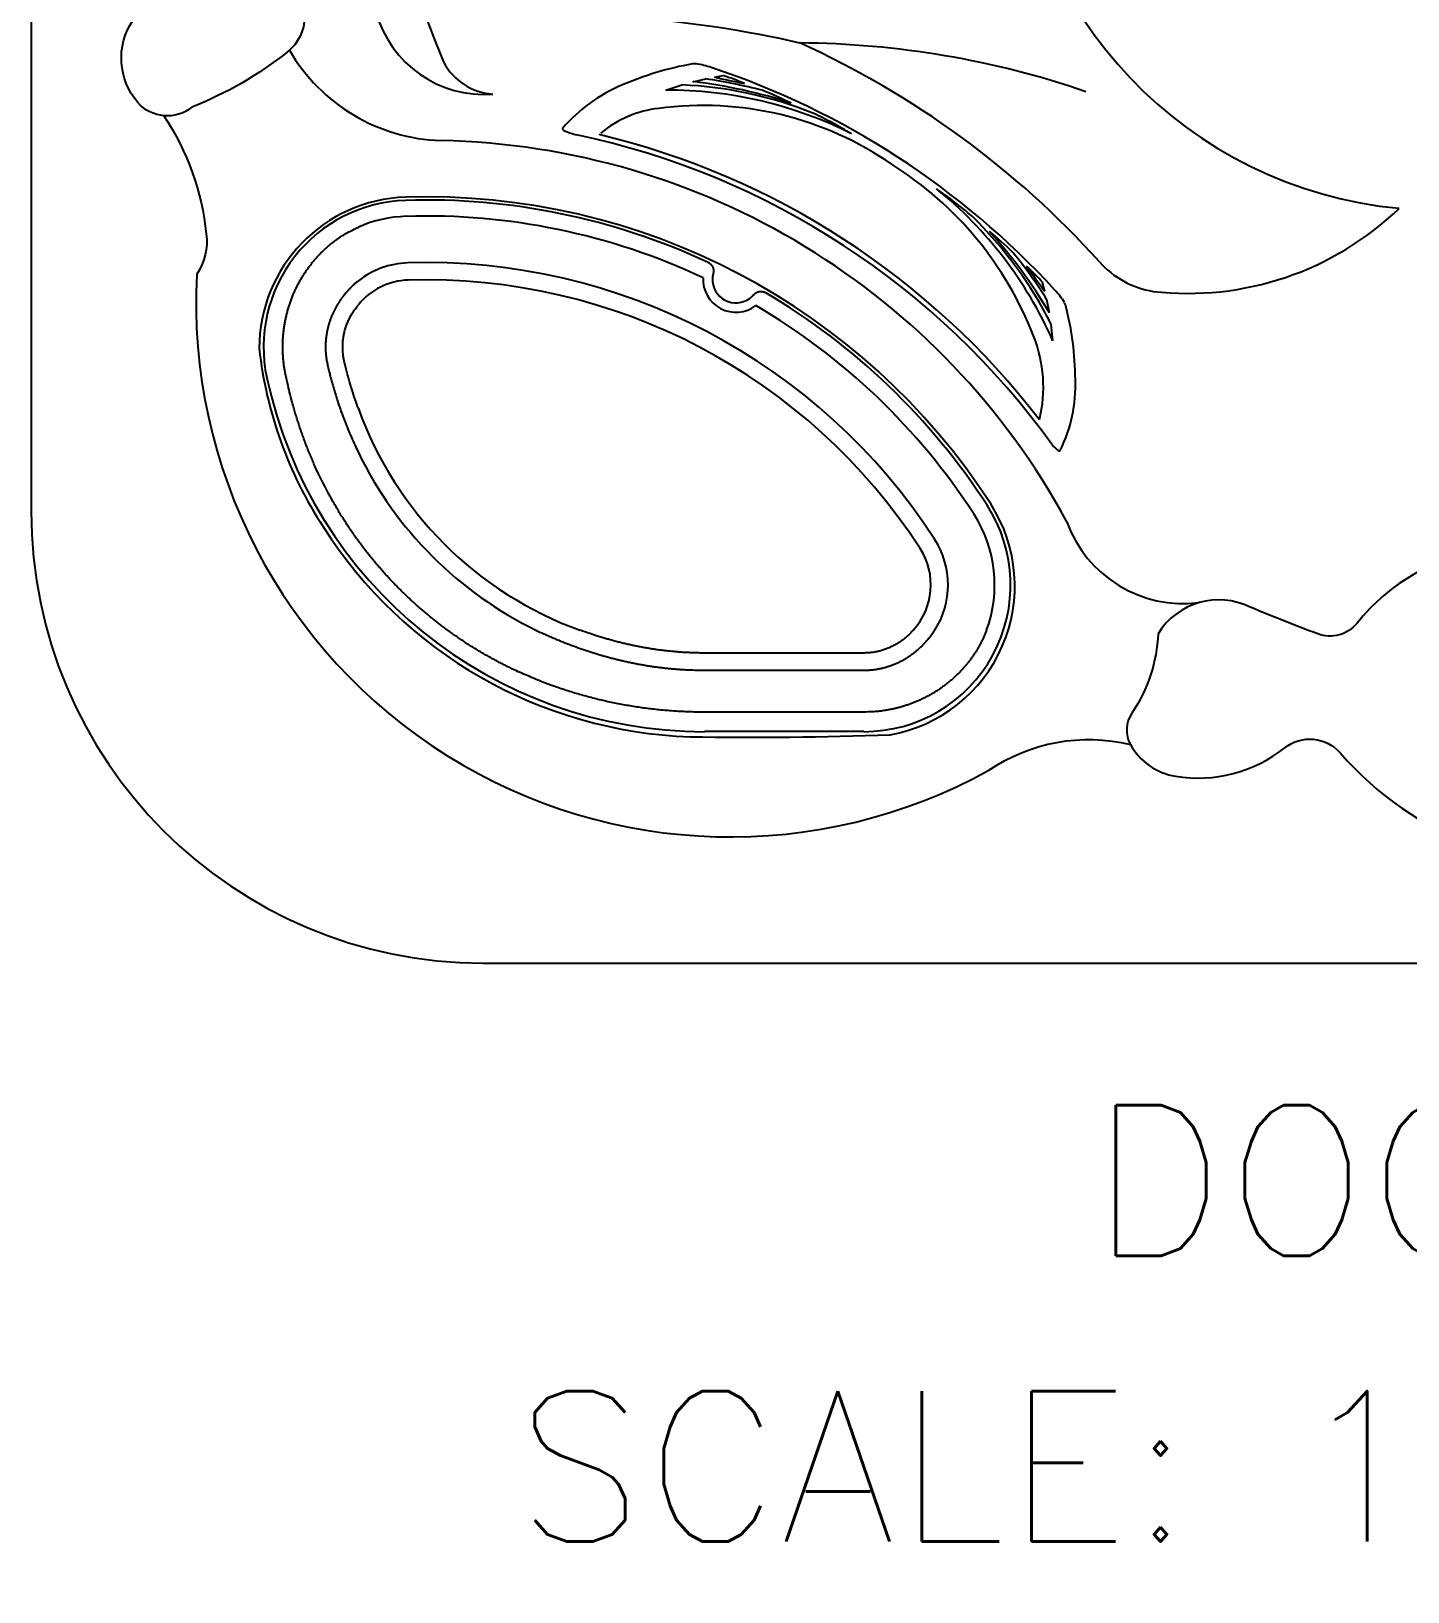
# Model space of a CAD drawing. Extents: x 527 to 614, y 487 to 635.
# Drawn here: x 526.77 to 563.34, y 487.05 to 528.51 of the extents above; entities that cross this region are included whole.
import ezdxf
from ezdxf.enums import TextEntityAlignment as Align

# ---------------------------------------------------------------- set-up
doc = ezdxf.new("R2010")
doc.units = 0
doc.header["$MEASUREMENT"] = 0
for name, color, linetype in [('1', 4, 'Continuous'), ('DIM', 3, 'Continuous'), ('SPA', 2, 'Continuous')]:
    doc.layers.add(name, color=color, linetype=linetype)
doc.styles.add('SIMPLEX', font='simplex')

# ---------------------------------------------------------------- blocks, each defined once
blk = doc.blocks.new('LID')
at = {"layer": '1', "color": 2, "linetype": 'Continuous'}
blk.add_line((18.61, 2.632), (14.377, 2.632), dxfattribs=at)
at = {"layer": '1', "color": 3, "linetype": 'Continuous'}
for points in [[(3.241, 12.125), (3.221, 12.231, -0.007425), (3.204, 12.338, -0.007433), (3.191, 12.445, -0.007421), (3.18, 12.553, -0.007421), (3.173, 12.661, -0.007426), (3.169, 12.77, -0.007432), (3.168, 12.878, -0.007427), (3.17, 12.986, -0.007412), (3.176, 13.094, -0.007412), (3.185, 13.202, -0.007425), (3.197, 13.31, -0.007434), (3.212, 13.417, -0.007438), (3.231, 13.523, -0.00744), (3.252, 13.629, -0.007437), (3.277, 13.734, -0.007448), (3.305, 13.839, -0.007472), (3.336, 13.942, -0.007486), (3.37, 14.044, -0.00749), (3.407, 14.145, -0.007499), (3.447, 14.245, -0.00751), (3.49, 14.343, -0.00753), (3.536, 14.44, -0.007557), (3.585, 14.536, -0.007576), (3.637, 14.63, -0.007585), (3.691, 14.722, -0.007601), (3.749, 14.812, -0.007624), (3.808, 14.901, -0.007656), (3.871, 14.987, -0.007699), (3.936, 15.071, -0.007701), (4.004, 15.154, -0.007667), (4.074, 15.234, -0.007757), (4.146, 15.311, -0.00795), (4.221, 15.387, -0.007757), (4.298, 15.46, -0.00727), (4.377, 15.53, -0.008037), (4.459, 15.598, -0.009607), (4.545, 15.664, -0.00733), (4.627, 15.725, -0.002548), (4.703, 15.779, -0.010384), (4.804, 15.841, -0.017978), (4.964, 15.929, -0.008824), (5.176, 16.038, -0.004669)], [(5.176, 14.61), (5.146, 14.585, 0.003891), (5.116, 14.56, 0.003883), (5.087, 14.535, 0.003886), (5.058, 14.509, 0.003906), (5.029, 14.482, 0.003921), (5.001, 14.456, 0.003936), (4.973, 14.428, 0.003951), (4.946, 14.4, 0.00397), (4.919, 14.372, 0.003988), (4.893, 14.344, 0.004009), (4.867, 14.314, 0.004029), (4.841, 14.285, 0.004052), (4.816, 14.255, 0.004074), (4.792, 14.225, 0.0041), (4.768, 14.194, 0.004122), (4.744, 14.163, 0.004146), (4.721, 14.131, 0.00416), (4.699, 14.099, 0.004172), (4.677, 14.067, 0.004186), (4.655, 14.034, 0.004206), (4.635, 14.001, 0.004223), (4.614, 13.967, 0.004244), (4.595, 13.933, 0.004265), (4.575, 13.899, 0.00429), (4.557, 13.865, 0.004307), (4.539, 13.83, 0.004321), (4.522, 13.795, 0.004334), (4.505, 13.759, 0.004351), (4.489, 13.723, 0.004366), (4.473, 13.687, 0.004386), (4.458, 13.651, 0.004405), (4.444, 13.614, 0.004429), (4.43, 13.578, 0.004443), (4.417, 13.54, 0.004453), (4.405, 13.503, 0.004462), (4.394, 13.465, 0.004474), (4.383, 13.428, 0.004486), (4.372, 13.39, 0.004502), (4.363, 13.352, 0.004518), (4.354, 13.313, 0.004538), (4.346, 13.275, 0.004547), (4.339, 13.236, 0.00455), (4.332, 13.197, 0.004553), (4.326, 13.158, 0.004559), (4.32, 13.119, 0.004565), (4.316, 13.08, 0.004572), (4.312, 13.041, 0.004586), (4.309, 13.002, 0.004608), (4.306, 12.962, 0.0046), (4.305, 12.923, 0.004566), (4.304, 12.883, 0.004601), (4.304, 12.844, 0.004691), (4.304, 12.804, 0.004559), (4.305, 12.765, 0.004262), (4.307, 12.726, 0.004702), (4.31, 12.686, 0.005602), (4.314, 12.646, 0.004261), (4.317, 12.608, 0.001485), (4.321, 12.574, 0.005963), (4.328, 12.53, 0.010234), (4.34, 12.463, 0.005006), (4.357, 12.375, 0.002653)], [(4.094, 9.529), (4.037, 9.653, -0.002928), (3.982, 9.778, -0.002927), (3.928, 9.904, -0.002926), (3.876, 10.03, -0.002924), (3.825, 10.157, -0.002912), (3.776, 10.285, -0.00289), (3.728, 10.413, -0.002911), (3.681, 10.541, -0.002966), (3.636, 10.671, -0.00288), (3.593, 10.801, -0.002688), (3.551, 10.93, -0.002961), (3.51, 11.062, -0.003521), (3.47, 11.197, -0.002671), (3.434, 11.325, -0.000921), (3.402, 11.441, -0.003756), (3.363, 11.59, -0.006453), (3.309, 11.821, -0.003153), (3.241, 12.125, -0.00167)], [(4.357, 12.375), (4.385, 12.254, 0.002971), (4.415, 12.134, 0.002985), (4.446, 12.014, 0.002974), (4.479, 11.895, 0.002936), (4.513, 11.776, 0.002899), (4.548, 11.657, 0.002855), (4.585, 11.539, 0.002853), (4.623, 11.421, 0.002876), (4.662, 11.304, 0.002774), (4.703, 11.187, 0.002576), (4.744, 11.071, 0.002798), (4.788, 10.955, 0.003266), (4.834, 10.836, 0.002478), (4.878, 10.724, 0.000907), (4.918, 10.624, 0.003387), (4.973, 10.496, 0.00569), (5.06, 10.301, 0.002775), (5.176, 10.046, 0.001478)], [(9.377, 4.246), (9.255, 4.304, -0.003058), (9.133, 4.364, -0.003053), (9.013, 4.425, -0.003051), (8.892, 4.487, -0.003054), (8.773, 4.552, -0.003056), (8.654, 4.617, -0.003058), (8.536, 4.684, -0.00306), (8.419, 4.753, -0.003064), (8.303, 4.823, -0.003068), (8.187, 4.894, -0.003073), (8.072, 4.967, -0.003078), (7.958, 5.042, -0.003084), (7.845, 5.118, -0.003089), (7.733, 5.195, -0.003096), (7.622, 5.274, -0.003099), (7.512, 5.354, -0.0031), (7.402, 5.435, -0.003102), (7.294, 5.518, -0.003106), (7.187, 5.603, -0.00311), (7.08, 5.688, -0.003117), (6.975, 5.776, -0.003121), (6.871, 5.864, -0.003125), (6.768, 5.954, -0.003126), (6.666, 6.045, -0.003126), (6.565, 6.137, -0.003126), (6.465, 6.231, -0.003129), (6.367, 6.326, -0.003132), (6.269, 6.422, -0.003136), (6.173, 6.519, -0.003136), (6.079, 6.617, -0.003132), (5.985, 6.717, -0.003129), (5.893, 6.818, -0.003126), (5.802, 6.92, -0.003126), (5.712, 7.023, -0.003126), (5.623, 7.127, -0.003125), (5.536, 7.233, -0.003121), (5.451, 7.339, -0.003116), (5.366, 7.446, -0.003109), (5.283, 7.555, -0.003107), (5.202, 7.664, -0.003108), (5.122, 7.774, -0.003099), (5.043, 7.885, -0.003079), (4.966, 7.997, -0.003102), (4.89, 8.111, -0.003157), (4.815, 8.225, -0.003063), (4.742, 8.339, -0.002857), (4.671, 8.454, -0.003144), (4.601, 8.571, -0.003737), (4.53, 8.692, -0.00284), (4.465, 8.806, -0.000987), (4.407, 8.91, -0.003987), (4.335, 9.045, -0.006855), (4.23, 9.254, -0.003358), (4.094, 9.529, -0.001782)], [(9.893, 5.328), (9.998, 5.279, 0.002338), (10.104, 5.231, 0.002325), (10.209, 5.183, 0.002336), (10.316, 5.137, 0.002376), (10.422, 5.092, 0.002406), (10.53, 5.047, 0.002433), (10.637, 5.004, 0.002458), (10.745, 4.962, 0.002489), (10.854, 4.921, 0.002516), (10.963, 4.881, 0.002548), (11.072, 4.842, 0.002573), (11.182, 4.804, 0.0026), (11.292, 4.767, 0.002623), (11.402, 4.732, 0.002649), (11.513, 4.698, 0.002672), (11.625, 4.665, 0.002699), (11.736, 4.633, 0.002723), (11.848, 4.602, 0.00275), (11.961, 4.573, 0.002775), (12.073, 4.545, 0.002805), (12.186, 4.518, 0.002826), (12.3, 4.492, 0.002843), (12.414, 4.468, 0.002862), (12.527, 4.445, 0.002885), (12.642, 4.423, 0.002894), (12.756, 4.403, 0.002896), (12.871, 4.384, 0.002939), (12.986, 4.366, 0.00302), (13.101, 4.35, 0.002952), (13.216, 4.335, 0.002775), (13.331, 4.322, 0.003078), (13.448, 4.31, 0.003681), (13.567, 4.299, 0.002795), (13.679, 4.29, 0.000949), (13.781, 4.282, 0.003959), (13.912, 4.276, 0.006847), (14.113, 4.269, 0.00335), (14.377, 4.264, 0.001773)], [(21.868, 5.328), (21.834, 5.242, -0.007169), (21.797, 5.156, -0.007177), (21.757, 5.072, -0.00716), (21.715, 4.988, -0.007141), (21.671, 4.906, -0.00713), (21.624, 4.825, -0.00712), (21.575, 4.745, -0.007099), (21.524, 4.667, -0.007065), (21.471, 4.59, -0.007042), (21.415, 4.515, -0.007027), (21.357, 4.441, -0.00701), (21.297, 4.369, -0.006989), (21.235, 4.298, -0.006966), (21.171, 4.229, -0.006936), (21.105, 4.162, -0.006916), (21.037, 4.097, -0.006903), (20.968, 4.034, -0.006885), (20.896, 3.972, -0.006861), (20.823, 3.913, -0.006838), (20.748, 3.855, -0.006815), (20.672, 3.799, -0.006797), (20.594, 3.746, -0.006787), (20.514, 3.695, -0.00677), (20.433, 3.645, -0.006747), (20.351, 3.598, -0.006727), (20.267, 3.553, -0.00671), (20.182, 3.511, -0.006703), (20.096, 3.47, -0.006706), (20.009, 3.432, -0.006675), (19.921, 3.396, -0.006614), (19.831, 3.363, -0.006657), (19.741, 3.332, -0.006786), (19.65, 3.303, -0.006589), (19.558, 3.277, -0.00615), (19.466, 3.253, -0.006768), (19.372, 3.231, -0.008044), (19.275, 3.213, -0.00611), (19.183, 3.196, -0.002123), (19.1, 3.183, -0.008603), (18.993, 3.171, -0.01479), (18.827, 3.16, -0.00723), (18.61, 3.151, -0.003823)], [(18.61, 4.264), (18.657, 4.265, 0.005578), (18.704, 4.266, 0.005589), (18.752, 4.269, 0.005583), (18.799, 4.273, 0.005574), (18.846, 4.277, 0.005572), (18.893, 4.283, 0.005573), (18.94, 4.29, 0.005563), (18.986, 4.298, 0.005541), (19.033, 4.307, 0.005523), (19.079, 4.317, 0.005505), (19.125, 4.328, 0.005497), (19.171, 4.34, 0.005498), (19.216, 4.353, 0.005485), (19.261, 4.367, 0.005454), (19.306, 4.382, 0.005424), (19.35, 4.398, 0.005387), (19.394, 4.415, 0.005358), (19.438, 4.433, 0.005329), (19.481, 4.451, 0.005306), (19.524, 4.471, 0.005283), (19.567, 4.491, 0.005266), (19.609, 4.513, 0.00525), (19.65, 4.535, 0.005237), (19.691, 4.558, 0.005218), (19.731, 4.582, 0.005191), (19.771, 4.607, 0.005144), (19.811, 4.633, 0.005108), (19.85, 4.659, 0.005074), (19.888, 4.686, 0.005043), (19.925, 4.714, 0.005008), (19.963, 4.743, 0.004985), (19.999, 4.772, 0.004965), (20.035, 4.803, 0.004931), (20.07, 4.833, 0.004881), (20.105, 4.865, 0.004902), (20.139, 4.897, 0.004974), (20.172, 4.93, 0.004813), (20.205, 4.963, 0.00447), (20.237, 4.997, 0.004884), (20.269, 5.032, 0.005757), (20.3, 5.068, 0.004374), (20.329, 5.103, 0.001552), (20.355, 5.134, 0.006071), (20.387, 5.176, 0.010356), (20.434, 5.242, 0.005066), (20.495, 5.328, 0.00269)], [(14.377, 3.151), (14.192, 3.152, -0.003815), (14.008, 3.156, -0.003817), (13.823, 3.163, -0.003817), (13.638, 3.173, -0.003817), (13.454, 3.186, -0.003819), (13.27, 3.202, -0.003822), (13.086, 3.22, -0.003825), (12.903, 3.241, -0.003828), (12.72, 3.265, -0.003829), (12.537, 3.292, -0.003828), (12.355, 3.322, -0.003833), (12.174, 3.354, -0.003844), (11.993, 3.389, -0.003839), (11.812, 3.427, -0.003822), (11.633, 3.468, -0.003859), (11.453, 3.512, -0.003941), (11.275, 3.558, -0.003833), (11.098, 3.607, -0.003584), (10.922, 3.658, -0.003962), (10.745, 3.713, -0.004734), (10.565, 3.773, -0.0036), (10.397, 3.831, -0.001233), (10.245, 3.884, -0.005089), (10.052, 3.959, -0.008793), (9.759, 4.081, -0.004307), (9.377, 4.246, -0.002281)], [(14.377, 4.264), (14.642, 4.264, 0), (14.906, 4.264, 0), (15.17, 4.264, 0), (15.435, 4.264, 0), (15.7, 4.264, 0), (15.964, 4.264, 0), (16.227, 4.264, 0), (16.493, 4.264, 0), (16.766, 4.264, 0), (17.022, 4.264), (17.254, 4.264, 0), (17.551, 4.264, 0), (18.01, 4.264, 0), (18.61, 4.264, 0)], [(18.61, 3.151), (18.345, 3.151, 0), (18.081, 3.151, 0), (17.816, 3.151, 0), (17.551, 3.151, 0), (17.286, 3.151, 0), (17.022, 3.151, 0), (16.76, 3.151, 0), (16.493, 3.151, 0), (16.22, 3.151, 0), (15.964, 3.151), (15.733, 3.151, 0), (15.435, 3.151, 0), (14.977, 3.151, 0), (14.377, 3.151, 0)]]:
    blk.add_lwpolyline(points, format="xyb", dxfattribs=at)
at = {"layer": '1', "color": 2, "linetype": 'Continuous'}
for points in [[(14.469, 15.098), (14.477, 15.094, -0.009606), (14.486, 15.089, -0.009719), (14.494, 15.085, -0.009742), (14.502, 15.079, -0.009695), (14.51, 15.074, -0.009669), (14.518, 15.068, -0.009643), (14.525, 15.062, -0.009612), (14.533, 15.055, -0.009568), (14.54, 15.049, -0.009535), (14.546, 15.042, -0.009531), (14.553, 15.034, -0.009567), (14.559, 15.027, -0.009669), (14.565, 15.019, -0.009743), (14.57, 15.011, -0.009796), (14.576, 15.003, -0.009768), (14.581, 14.995, -0.009634), (14.585, 14.986, -0.009537), (14.589, 14.978, -0.009453), (14.593, 14.969, -0.009456), (14.597, 14.96, -0.009543), (14.6, 14.951, -0.009609), (14.603, 14.941, -0.009679), (14.606, 14.932, -0.009784), (14.608, 14.923, -0.009924), (14.61, 14.913, -0.009583), (14.611, 14.903, -0.008866), (14.612, 14.894, -0.009735), (14.613, 14.884, -0.011619), (14.613, 14.874, -0.008846), (14.613, 14.865, -0.003008), (14.613, 14.856, -0.012522), (14.612, 14.846, -0.021695), (14.609, 14.829, -0.010557), (14.605, 14.807, -0.00555)], [(15.683, 14.24), (15.689, 14.248, -0.009517), (15.696, 14.255, -0.009621), (15.703, 14.261, -0.009649), (15.71, 14.268, -0.00962), (15.718, 14.274, -0.009607), (15.725, 14.28, -0.009592), (15.733, 14.285, -0.009573), (15.741, 14.29, -0.009545), (15.75, 14.295, -0.009518), (15.758, 14.3, -0.009516), (15.767, 14.304, -0.00955), (15.776, 14.308, -0.009646), (15.785, 14.312, -0.009717), (15.794, 14.315, -0.009766), (15.803, 14.318, -0.009741), (15.813, 14.32, -0.009615), (15.822, 14.322, -0.009525), (15.832, 14.324, -0.00945), (15.841, 14.325, -0.00946), (15.851, 14.326, -0.009555), (15.86, 14.327, -0.009627), (15.87, 14.327, -0.009706), (15.88, 14.327, -0.009814), (15.89, 14.327, -0.009952), (15.899, 14.326, -0.009606), (15.909, 14.325, -0.00888), (15.918, 14.323, -0.009751), (15.928, 14.321, -0.011649), (15.938, 14.319, -0.008866), (15.947, 14.316, -0.002995), (15.955, 14.314, -0.012591), (15.965, 14.31, -0.021866), (15.98, 14.303, -0.010644), (16, 14.293, -0.005593)], [(4.802, 12.477), (4.79, 12.532, -0.008352), (4.78, 12.588, -0.008376), (4.772, 12.645, -0.008376), (4.766, 12.702, -0.008389), (4.762, 12.758, -0.008418), (4.76, 12.815, -0.008459), (4.76, 12.872, -0.008477), (4.761, 12.929, -0.008478), (4.765, 12.986, -0.008455), (4.77, 13.043, -0.008402), (4.778, 13.099, -0.008378), (4.787, 13.155, -0.008375), (4.799, 13.211, -0.008346), (4.812, 13.267, -0.008297), (4.827, 13.322, -0.008329), (4.843, 13.376, -0.008412), (4.862, 13.43, -0.008123), (4.882, 13.484, -0.00755), (4.904, 13.536, -0.00825), (4.928, 13.588, -0.009732), (4.955, 13.641, -0.00741), (4.981, 13.69, -0.002691), (5.005, 13.734, -0.010209), (5.04, 13.788, -0.017245), (5.098, 13.869, -0.008398), (5.176, 13.973, -0.004451)], [(5.176, 11.22), (5.148, 11.297, -0.001928), (5.121, 11.374, -0.001907), (5.094, 11.452, -0.001929), (5.067, 11.529, -0.001988), (5.042, 11.608, -0.001944), (5.017, 11.686, -0.001822), (4.993, 11.763, -0.002029), (4.969, 11.842, -0.002446), (4.945, 11.924, -0.001858), (4.923, 12, -0.000616), (4.903, 12.069, -0.002662), (4.88, 12.158, -0.004642), (4.845, 12.296, -0.002274), (4.802, 12.477, -0.001202)], [(14.377, 4.72), (14.256, 4.721, -0.003319), (14.136, 4.723, -0.003323), (14.015, 4.728, -0.00332), (13.894, 4.733, -0.003311), (13.774, 4.74, -0.003306), (13.654, 4.749, -0.003303), (13.533, 4.76, -0.003296), (13.413, 4.772, -0.003285), (13.293, 4.785, -0.00327), (13.174, 4.8, -0.003249), (13.054, 4.817, -0.003235), (12.935, 4.836, -0.003223), (12.815, 4.855, -0.003201), (12.697, 4.877, -0.003166), (12.578, 4.9, -0.003172), (12.46, 4.924, -0.003206), (12.341, 4.95, -0.003095), (12.224, 4.977, -0.002875), (12.108, 5.006, -0.003136), (11.99, 5.036, -0.003685), (11.869, 5.069, -0.002799), (11.757, 5.101, -0.001017), (11.655, 5.131, -0.00385), (11.525, 5.171, -0.00648), (11.327, 5.238, -0.003157), (11.067, 5.328, -0.001679)], [(19.921, 5.328), (19.884, 5.289, -0.006796), (19.847, 5.25, -0.006795), (19.809, 5.213, -0.006822), (19.77, 5.177, -0.006901), (19.729, 5.142, -0.006973), (19.688, 5.108, -0.007047), (19.646, 5.075, -0.007109), (19.603, 5.043, -0.007174), (19.559, 5.013, -0.007223), (19.514, 4.984, -0.007267), (19.469, 4.957, -0.007325), (19.422, 4.93, -0.007406), (19.375, 4.906, -0.007453), (19.328, 4.882, -0.007483), (19.279, 4.86, -0.007596), (19.23, 4.84, -0.007783), (19.18, 4.821, -0.007596), (19.13, 4.804, -0.007129), (19.08, 4.788, -0.007921), (19.029, 4.774, -0.009529), (18.975, 4.761, -0.007279), (18.925, 4.751, -0.002524), (18.88, 4.742, -0.010286), (18.821, 4.734, -0.017773), (18.729, 4.727, -0.008705), (18.61, 4.72, -0.004601)], [(18.61, 4.72), (18.345, 4.72), (18.081, 4.72), (17.816, 4.72), (17.551, 4.72, 0), (17.286, 4.72, 0), (17.022, 4.72), (16.76, 4.72), (16.493, 4.72, 0), (16.22, 4.72), (15.964, 4.72), (15.733, 4.72, 0), (15.435, 4.72, 0), (14.977, 4.72, 0), (14.377, 4.72, 0)]]:
    blk.add_lwpolyline(points, format="xyb", dxfattribs=at)
for centre, radius, start, end in [((6.555, 12.851), 3.898, 91.7669, 192.1099), ((6.982, -0.989), 17.744, 65.0444, 91.7669), ((6.555, 12.851), 1.778, 91.7669, 140.852), ((6.982, -0.989), 15.625, 32.886, 91.7669), ((15.209, 14.648), 0.625, 177.135, 307.365), ((15.209, 14.648), 0.625, 168.5466, 177.135), ((15.209, 14.648), 0.625, 165.235, 168.5466), ((15.209, 14.648), 0.625, 307.365, 315.9534), ((15.209, 14.648), 0.625, 315.9534, 319.265), ((6.982, -0.989), 17.744, 32.886, 59.4556), ((14.377, 14.529), 11.898, 192.1098, 270), ((14.377, 14.529), 9.778, 199.7834, 250.2157), ((18.61, 6.529), 3.898, 270, 32.886), ((18.61, 6.529), 1.778, 317.5138, 32.886)]:
    blk.add_arc(centre, radius, start, end, dxfattribs=at)
at = {"layer": '1', "color": 3, "linetype": 'Continuous'}
for centre, radius, start, end in [((6.555, 12.851), 3.473, 91.7669, 113.394), ((6.982, -0.989), 17.319, 64.8768, 91.7669), ((6.555, 12.851), 2.235, 91.7669, 128.0913), ((6.982, -0.989), 16.082, 32.886, 91.7669), ((15.209, 14.648), 0.875, 177.1352, 307.3649), ((6.982, -0.989), 17.319, 32.886, 59.6232), ((14.377, 14.529), 10.235, 205.9797, 244.0203), ((18.61, 6.529), 3.473, 339.77, 32.886), ((18.61, 6.529), 2.235, 327.5021, 32.886)]:
    blk.add_arc(centre, radius, start, end, dxfattribs=at)
at = {"layer": 'DIM'}
for centre, radius, start, end in [((6.559, 12.817), 4.016, 91.7479, 180.1307), ((6.987, -1.013), 17.852, 32.886, 91.7669), ((13.302, 13.998), 10.824, 186.3143, 213.2236), ((18.6, 6.504), 4.019, 280.1634, 32.7961), ((14.405, 14.527), 12.038, 212.4539, 268.0393), ((15.636, 106.946), 104.463, 269.09852, 272.01505)]:
    blk.add_arc(centre, radius, start, end, dxfattribs=at)
blk = doc.blocks.new('2005VANGUARD')
at = {"layer": '1', "color": 3}
for p, q in [((16.86, 23.191), (17.286, 23.331)), ((17.576, 23.413), (17.922, 23.492)), ((18.152, 23.539), (18.383, 23.58)), ((26.933, 17.852), (26.874, 18.084)), ((27.054, 17.273), (26.989, 17.617)), ((27.145, 16.531), (27.099, 16.976))]:
    blk.add_line(p, q, dxfattribs=at)
for centre, radius, start, end in [((19.055, 15.543), 8.476, 100.1014, 113.435), ((17.618, 23.494), 0.397, 81.8476, 97.1559), ((17.374, 21.775), 2.133, 71.0329, 81.903), ((11.249, 3.254), 21.641, 42.5159, 71.6354), ((17.355, 19.398), 4.264, 113.0719, 139.3757), ((16.782, 12.517), 10.826, 68.3907, 87.3362), ((16.03, 10.116), 13.391, 71.9013, 83.3242), ((15.522, 7.845), 15.83, 75.7364, 81.2827), ((25.325, 54.768), 32.042, 257.0646, 258.531), ((16.498, 17.684), 6.189, 66.6282, 72.271), ((16.908, 12.325), 10.867, 63.2609, 90.2531), ((16.472, 15.564), 8.174, 62.9478, 68.8399), ((16.991, 19.838), 2.885, 96.2919, 129.9968), ((17.854, 13.98), 8.805, 55.2187, 97.7005), ((15.802, 12.161), 11.545, 58.7389, 64.5136), ((14.135, 22.162), 0.0196, 144.7317, 234.6273), ((14.266, 22.295), 0.206, 226.1357, 247.9843), ((14.934, 23.852), 1.9, 246.9191, 256.5699), ((10.195, 1.597), 20.854, 35.6881, 78.1075), ((10.251, 1.713), 20.865, 37.5728, 76.5783), ((17.9, 13.284), 9.36, 21.1592, 57.8781), ((17.233, 12.149), 10.838, 23.8511, 50.9717), ((16.642, 9.985), 12.922, 49.7585, 54.9789), ((17.385, 12.056), 10.889, 26.8483, 45.7015), ((15.812, 10.657), 13.045, 30.4754, 42.3053), ((19.453, 12.122), 9.465, 45.4518, 50.6118), ((17.22, 11.568), 11.49, 31.765, 39.4438), ((45.437, 31.948), 23.261, 215.2811, 217.3005), ((21.784, 13.474), 6.866, 42.1439, 47.2132), ((25.709, 16.475), 2.048, 31.5016, 43.2728), ((27.13, 17.352), 0.378, 17.4279, 30.6101), ((19.373, 15.419), 8.371, 0.5888, 14.1314), ((23.274, 15.303), 3.62, 346.1471, 22.0612), ((23.91, 15.338), 3.837, 333.2915, 2.4889), ((27.758, 14.274), 0.808, 219.2723, 234.1072), ((27.314, 13.64), 0.0357, 214.2961, 312.5567)]:
    blk.add_arc(centre, radius, start, end, dxfattribs=at)
at = {"layer": 'DIM'}
for points in [[(2.836, 22.861, -0.338208), (2.697, 25.038, 0.151661), (3.06, 26.264, 0.039392), (2.847, 28.574, -0.086653), (2.897, 52.108, 0.283429), (5.023, 52.209, 0.138035), (6.036, 46.139, -0.085571), (6.646, 42.072, -0.041127), (5.359, 27.715, 0.258), (5.601, 27.093, 0.000842), (6.828, 26.074, -0.476145), (6.811, 24.209, -0.074554), (4.27, 22.74, -0.405807)], [(29.943, 8.749, -0.137618), (29.243, 6.642, 0.281953), (29.206, 5.806, 0.229978), (30.403, 4.963, 0.210771), (33.308, 5.718, -0.40146), (34.784, 5.579, 0.128205), (38.373, 3.11, 0.821619), (38.678, 3.615, -0.453919), (38.816, 10.74, 0.75192), (38.699, 11.004, 0.192503), (35.229, 9.031, -0.32582), (34.182, 8.744, -0.006839), (32.391, 9.452, 0.387535)]]:
    blk.add_lwpolyline(points, format="xyb", close=True, dxfattribs=at)
blk.add_lwpolyline([(3.528, 22.51, -0.118499), (4.652, 19.376, -0.182624), (4.399, 18.299, 0.588665), (25.447, 5.122, -0.211738), (29.206, 5.806)], format="xyb", dxfattribs=at)
for centre, radius, start, end in [((11.044, 26.693), 4.845, 210.2783, 268.1259), ((10.503, 2.503), 19.351, 28.4639, 88.8672), ((30.615, 12.845), 3.296, 199.8437, 277.2465)]:
    blk.add_arc(centre, radius, start, end, dxfattribs=at)
at = {"layer": 'SPA', "color": 4}
for p, q in [((0, 75.003), (0, 12.003)), ((12.003, 0), (75.003, 0))]:
    blk.add_line(p, q, dxfattribs=at)
at = {"layer": 'SPA'}
for centre, radius, start, end in [((45.938, 38.533), 37.903, 175.2298, 202.6457), ((37.401, 31.326), 11.324, 182.627, 264.6664), ((12.03, 26.053), 2.975, 195.6174, 274.5323), ((13.586, -5.686), 30.895, 77.2162, 85.3367), ((20.253, 0.453), 23.991, 71.0985, 89.5965), ((10.503, 2.503), 24.079, 42.0413, 65.6733), ((12.369, 24.677), 1.593, 207.6052, 266.2725), ((30.741, 25.879), 8.088, 263.3929, 313.8903), ((30.195, 20.235), 2.42, 221.6077, 260.8658)]:
    blk.add_arc(centre, radius, start, end, dxfattribs=at)
at = {"layer": 'SPA', "color": 4}
blk.add_arc((12.003, 12.003), 12.003, 180, 270, dxfattribs=at)
at = {"layer": 'DIM'}
blk.add_blockref('LID', (3.516, 3.516), dxfattribs=at)

msp = doc.modelspace()

# ---------------------------------------------------------------- block references
at = {"layer": '1'}
msp.add_blockref('2005VANGUARD', (526.766, 503.758), dxfattribs=at)

# ---------------------------------------------------------------- texts
at = {"layer": 'DIM', "style": 'SIMPLEX'}
for s, p in [('DOOR SIDE', (569.472, 495.981)), ('SCALE: 1/4" = 1\'-0"', (569.544, 488.387))]:
    msp.add_text(s, height=4, dxfattribs=at).set_placement(p, align=Align.CENTER)

doc.saveas('drawing.dxf')
